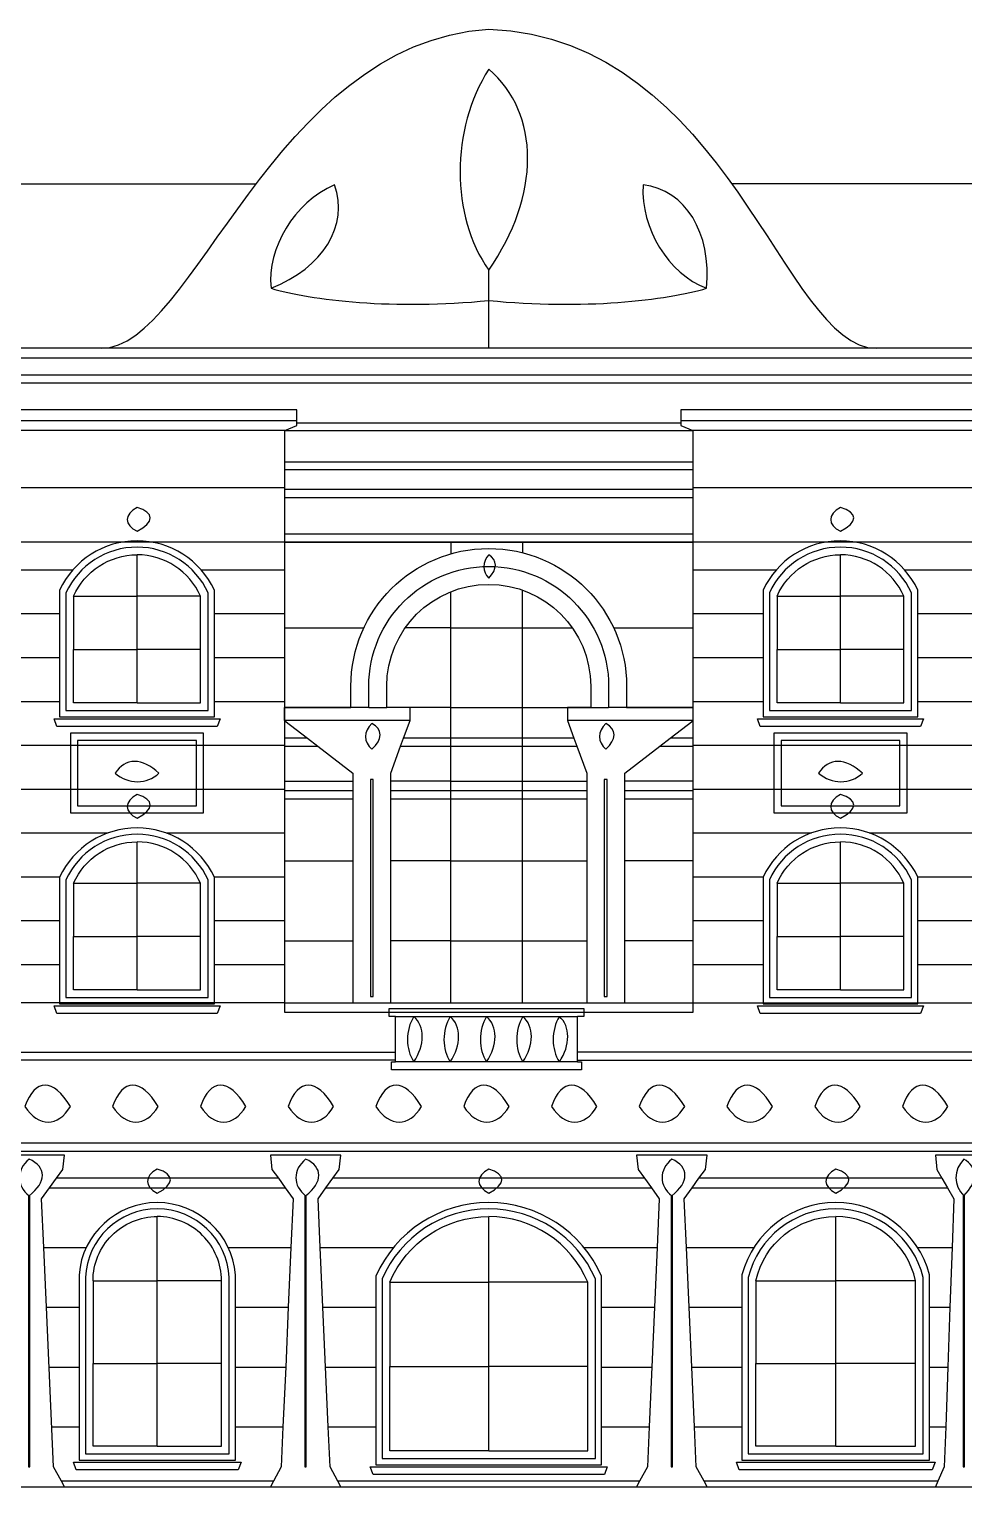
# Model space of a CAD drawing. Extents: x 86715 to 140868, y 75898 to 100447.
# Drawn here: x 112469 to 124183, y 75898 to 94181 of the extents above; entities that cross this region are included whole.
import ezdxf

# ---------------------------------------------------------------- set-up
doc = ezdxf.new("R2010")
doc.units = 0
for name, color, linetype, lineweight in [('01_SOURCE_MASSING', 7, 'Continuous', 25), ('02_NEW_GLAZING', 7, 'Continuous', 25), ('03_NEW_FRAMES', 7, 'Continuous', 25), ('04_NEW_CROWNS', 7, 'Continuous', 25), ('05_NEW_COLUMNS', 7, 'Continuous', 25), ('06_NEW_RAILINGS', 7, 'Continuous', 25), ('07_NEW_ORNAMENT', 7, 'Continuous', 25), ('08_NEW_ROOF_DETAIL', 7, 'Continuous', 25)]:
    doc.layers.add(name, color=color, linetype=linetype, lineweight=lineweight)

# ---------------------------------------------------------------- blocks, each defined once
blk = doc.blocks.new('ART_NOUVEAU_WINDOW_004')
at = {"layer": '02_NEW_GLAZING'}
for points in [[(-1240, 2117, -0.301718), (0, 2940)], [(1240, 2117, 0.301718), (0, 2940)]]:
    blk.add_lwpolyline(points, format="xyb", dxfattribs=at)
for points in [[(0, 2117), (0, 2940)], [(-1240, 2117), (-1240, 1058)], [(-1240, 2117), (0, 2117)], [(1240, 2117), (0, 2117)], [(0, 1058), (0, 2117)], [(1240, 1058), (1240, 2117)], [(0, 0), (-1240, 0), (-1240, 1058)], [(-1240, 1058), (0, 1058)], [(0, 0), (1240, 0), (1240, 1058)], [(0, 0), (0, 1058)], [(1240, 1058), (0, 1058)]]:
    blk.add_lwpolyline(points, dxfattribs=at)
at = {"layer": '03_NEW_FRAMES'}
for points in [[(-1415, -175), (1415, -175), (1415, 302), (1415, 1052), (1415, 1802), (1415, 2194, 0.296832), (0, 3115, 0.296832), (-1415, 2194), (-1415, 1802), (-1415, 1052), (-1415, 302)], [(-1336, -96), (1336, -96), (1336, 2159, 0.298878), (0, 3036, 0.298878), (-1336, 2159)]]:
    blk.add_lwpolyline(points, format="xyb", close=True, dxfattribs=at)
blk.add_lwpolyline([(-1485, -200), (1485, -200), (1450, -295), (-1450, -295)], close=True, dxfattribs=at)
at = {"layer": '07_NEW_ORNAMENT'}
blk.add_open_spline([(0, 3235), (-163, 3316), (-163, 3445), (0, 3535), (221, 3469), (221, 3346), (0, 3235)], degree=3, knots=[0, 0, 0, 0, 1, 1, 1, 2, 2, 2, 2], dxfattribs=at)
blk = doc.blocks.new('ART_NOUVEAU_WINDOW_009')
at = {"layer": '02_NEW_GLAZING'}
for points in [[(-805, 2075, -0.414214), (0, 2880)], [(805, 2075, 0.414214), (0, 2880)]]:
    blk.add_lwpolyline(points, format="xyb", dxfattribs=at)
for points in [[(0, 2075), (0, 2880)], [(-805, 2075), (-805, 1037)], [(-805, 2075), (0, 2075)], [(805, 2075), (0, 2075)], [(0, 1037), (0, 2075)], [(805, 1037), (805, 2075)], [(0, 0), (-805, 0), (-805, 1037)], [(-805, 1037), (0, 1037)], [(0, 0), (805, 0), (805, 1037)], [(0, 0), (0, 1037)], [(805, 1037), (0, 1037)]]:
    blk.add_lwpolyline(points, dxfattribs=at)
at = {"layer": '03_NEW_FRAMES'}
for points in [[(-980, -175), (980, -175), (980, 242), (980, 992), (980, 1742), (980, 2151, 0.390894), (0, 3055, 0.390894), (-980, 2151), (-980, 1742), (-980, 992), (-980, 242)], [(-901, -96), (901, -96), (901, 2116, 0.400639), (0, 2976, 0.400639), (-901, 2116)]]:
    blk.add_lwpolyline(points, format="xyb", close=True, dxfattribs=at)
blk.add_lwpolyline([(-1050, -200), (1050, -200), (1015, -295), (-1015, -295)], close=True, dxfattribs=at)
at = {"layer": '07_NEW_ORNAMENT'}
blk.add_open_spline([(0, 3175), (-163, 3256), (-163, 3385), (0, 3475), (221, 3409), (221, 3286), (0, 3175)], degree=3, knots=[0, 0, 0, 0, 1, 1, 1, 2, 2, 2, 2], dxfattribs=at)
blk = doc.blocks.new('ART_NOUVEAU_WINDOW_010')
at = {"layer": '02_NEW_GLAZING'}
for points in [[(-1000, 2074, -0.352926), (0, 2880)], [(1000, 2074, 0.352926), (0, 2880)]]:
    blk.add_lwpolyline(points, format="xyb", dxfattribs=at)
for points in [[(0, 2074), (0, 2880)], [(-1000, 2074), (-1000, 1037)], [(-1000, 2074), (0, 2074)], [(1000, 2074), (0, 2074)], [(0, 1037), (0, 2074)], [(1000, 1037), (1000, 2074)], [(0, 0), (-1000, 0), (-1000, 1037)], [(-1000, 1037), (0, 1037)], [(0, 0), (1000, 0), (1000, 1037)], [(0, 0), (0, 1037)], [(1000, 1037), (0, 1037)]]:
    blk.add_lwpolyline(points, dxfattribs=at)
at = {"layer": '03_NEW_FRAMES'}
for points in [[(-1175, -175), (1175, -175), (1175, 242), (1175, 992), (1175, 1742), (1175, 2151, 0.340253), (0, 3055, 0.340253), (-1175, 2151), (-1175, 1742), (-1175, 992), (-1175, 242)], [(-1096, -96), (1096, -96), (1096, 2116, 0.345498), (0, 2976, 0.345498), (-1096, 2116)]]:
    blk.add_lwpolyline(points, format="xyb", close=True, dxfattribs=at)
blk.add_lwpolyline([(-1245, -200), (1245, -200), (1210, -295), (-1210, -295)], close=True, dxfattribs=at)
at = {"layer": '07_NEW_ORNAMENT'}
blk.add_open_spline([(0, 3175), (-163, 3256), (-163, 3385), (0, 3475), (221, 3409), (221, 3286), (0, 3175)], degree=3, knots=[0, 0, 0, 0, 1, 1, 1, 2, 2, 2, 2], dxfattribs=at)
blk = doc.blocks.new('ART_NOUVEAU_WINDOW_024')
at = {"layer": '02_NEW_GLAZING'}
for points in [[(-795, 1337, -0.297989), (0, 1857)], [(795, 1337, 0.297989), (0, 1857)]]:
    blk.add_lwpolyline(points, format="xyb", dxfattribs=at)
for points in [[(0, 1337), (0, 1857)], [(-795, 1337), (-795, 669)], [(-795, 1337), (0, 1337)], [(795, 1337), (0, 1337)], [(0, 669), (0, 1337)], [(795, 669), (795, 1337)], [(0, 0), (-795, 0), (-795, 669)], [(-795, 669), (0, 669)], [(0, 0), (795, 0), (795, 669)], [(0, 0), (0, 669)], [(795, 669), (0, 669)]]:
    blk.add_lwpolyline(points, dxfattribs=at)
at = {"layer": '03_NEW_FRAMES'}
for points in [[(-970, -175), (970, -175), (970, -163), (970, 319), (970, 869), (970, 1414, 0.29148), (0, 2032, 0.29148), (-970, 1414), (-970, 869), (-970, 319), (-970, -163)], [(-891, -96), (891, -96), (891, 1379, 0.294102), (0, 1953, 0.294102), (-891, 1379)]]:
    blk.add_lwpolyline(points, format="xyb", close=True, dxfattribs=at)
blk.add_lwpolyline([(-1040, -200), (1040, -200), (1005, -295), (-1005, -295)], close=True, dxfattribs=at)
at = {"layer": '07_NEW_ORNAMENT'}
blk.add_open_spline([(0, 2152), (-163, 2233), (-163, 2362), (0, 2452), (221, 2386), (221, 2263), (0, 2152)], degree=3, knots=[0, 0, 0, 0, 1, 1, 1, 2, 2, 2, 2], dxfattribs=at)
blk = doc.blocks.new('ART_NOUVEAU_WINDOW_025')
at = {"layer": '02_NEW_GLAZING'}
for points in [[(-795, 1337, -0.297989), (0, 1857)], [(795, 1337, 0.297989), (0, 1857)]]:
    blk.add_lwpolyline(points, format="xyb", dxfattribs=at)
for points in [[(0, 1337), (0, 1857)], [(-795, 1337), (-795, 669)], [(-795, 1337), (0, 1337)], [(795, 1337), (0, 1337)], [(0, 669), (0, 1337)], [(795, 669), (795, 1337)], [(0, 0), (-795, 0), (-795, 669)], [(-795, 669), (0, 669)], [(0, 0), (795, 0), (795, 669)], [(0, 0), (0, 669)], [(795, 669), (0, 669)]]:
    blk.add_lwpolyline(points, dxfattribs=at)
at = {"layer": '03_NEW_FRAMES'}
for points in [[(-970, -175), (970, -175), (970, -163), (970, 319), (970, 869), (970, 1414, 0.29148), (0, 2032, 0.29148), (-970, 1414), (-970, 869), (-970, 319), (-970, -163)], [(-891, -96), (891, -96), (891, 1379, 0.294102), (0, 1953, 0.294102), (-891, 1379)]]:
    blk.add_lwpolyline(points, format="xyb", close=True, dxfattribs=at)
blk.add_lwpolyline([(-1040, -200), (1040, -200), (1005, -295), (-1005, -295)], close=True, dxfattribs=at)
at = {"layer": '07_NEW_ORNAMENT'}
blk.add_open_spline([(0, 2152), (-163, 2233), (-163, 2362), (0, 2452), (221, 2386), (221, 2263), (0, 2152)], degree=3, knots=[0, 0, 0, 0, 1, 1, 1, 2, 2, 2, 2], dxfattribs=at)
blk = doc.blocks.new('ART_NOUVEAU_WINDOW_034')
at = {"layer": '02_NEW_GLAZING'}
for points in [[(-795, 1337, -0.297989), (0, 1857)], [(795, 1337, 0.297989), (0, 1857)]]:
    blk.add_lwpolyline(points, format="xyb", dxfattribs=at)
for points in [[(0, 1337), (0, 1857)], [(-795, 1337), (-795, 669)], [(-795, 1337), (0, 1337)], [(795, 1337), (0, 1337)], [(0, 669), (0, 1337)], [(795, 669), (795, 1337)], [(0, 0), (-795, 0), (-795, 669)], [(-795, 669), (0, 669)], [(0, 0), (795, 0), (795, 669)], [(0, 0), (0, 669)], [(795, 669), (0, 669)]]:
    blk.add_lwpolyline(points, dxfattribs=at)
at = {"layer": '03_NEW_FRAMES'}
for points in [[(-970, -175), (970, -175), (970, 19), (970, 569), (970, 1119), (970, 1414, 0.29148), (0, 2032, 0.29148), (-970, 1414), (-970, 1119), (-970, 569), (-970, 19)], [(-891, -96), (891, -96), (891, 1379, 0.294102), (0, 1953, 0.294102), (-891, 1379)]]:
    blk.add_lwpolyline(points, format="xyb", close=True, dxfattribs=at)
blk.add_lwpolyline([(-1040, -200), (1040, -200), (1005, -295), (-1005, -295)], close=True, dxfattribs=at)
at = {"layer": '07_NEW_ORNAMENT'}
blk.add_open_spline([(0, 2152), (-163, 2233), (-163, 2362), (0, 2452), (221, 2386), (221, 2263), (0, 2152)], degree=3, knots=[0, 0, 0, 0, 1, 1, 1, 2, 2, 2, 2], dxfattribs=at)
blk = doc.blocks.new('ART_NOUVEAU_WINDOW_035')
at = {"layer": '02_NEW_GLAZING'}
for points in [[(-795, 1337, -0.297989), (0, 1857)], [(795, 1337, 0.297989), (0, 1857)]]:
    blk.add_lwpolyline(points, format="xyb", dxfattribs=at)
for points in [[(0, 1337), (0, 1857)], [(-795, 1337), (-795, 669)], [(-795, 1337), (0, 1337)], [(795, 1337), (0, 1337)], [(0, 669), (0, 1337)], [(795, 669), (795, 1337)], [(0, 0), (-795, 0), (-795, 669)], [(-795, 669), (0, 669)], [(0, 0), (795, 0), (795, 669)], [(0, 0), (0, 669)], [(795, 669), (0, 669)]]:
    blk.add_lwpolyline(points, dxfattribs=at)
at = {"layer": '03_NEW_FRAMES'}
for points in [[(-970, -175), (970, -175), (970, 19), (970, 569), (970, 1119), (970, 1414, 0.29148), (0, 2032, 0.29148), (-970, 1414), (-970, 1119), (-970, 569), (-970, 19)], [(-891, -96), (891, -96), (891, 1379, 0.294102), (0, 1953, 0.294102), (-891, 1379)]]:
    blk.add_lwpolyline(points, format="xyb", close=True, dxfattribs=at)
blk.add_lwpolyline([(-1040, -200), (1040, -200), (1005, -295), (-1005, -295)], close=True, dxfattribs=at)
at = {"layer": '07_NEW_ORNAMENT'}
blk.add_open_spline([(0, 2152), (-163, 2233), (-163, 2362), (0, 2452), (221, 2386), (221, 2263), (0, 2152)], degree=3, knots=[0, 0, 0, 0, 1, 1, 1, 2, 2, 2, 2], dxfattribs=at)
blk = doc.blocks.new('ART_NOUVEAU_COLUMN_003')
at = {"layer": '05_NEW_COLUMNS'}
for points in [[(-442, 0), (442, 0), (404, 70), (306, 250), (217, 2252), (184, 3002), (156, 3612), (255, 3750), (341, 3870), (422, 3982), (442, 4162), (-442, 4162), (-422, 3982), (-341, 3870), (-255, 3750), (-156, 3612), (-184, 3002), (-217, 2252), (-250, 1502), (-284, 752), (-306, 250), (-404, 70)], [(-8, 250), (8, 250), (8, 3652), (-8, 3652)]]:
    blk.add_lwpolyline(points, close=True, dxfattribs=at)
blk.add_open_spline([(0, 3652), (-163, 3776), (-163, 3974), (0, 4112), (221, 4011), (221, 3822), (0, 3652)], degree=3, knots=[0, 0, 0, 0, 1, 1, 1, 2, 2, 2, 2], dxfattribs=at)
blk = doc.blocks.new('ART_NOUVEAU_COLUMN_004')
at = {"layer": '05_NEW_COLUMNS'}
for points in [[(-442, 0), (442, 0), (404, 70), (306, 250), (284, 752), (217, 2252), (184, 3002), (156, 3612), (255, 3750), (341, 3870), (422, 3982), (442, 4162), (-442, 4162), (-422, 3982), (-341, 3870), (-255, 3750), (-156, 3612), (-184, 3002), (-217, 2252), (-250, 1502), (-284, 752), (-306, 250), (-404, 70)], [(-8, 250), (8, 250), (8, 3652), (-8, 3652)]]:
    blk.add_lwpolyline(points, close=True, dxfattribs=at)
blk.add_open_spline([(0, 3652), (-163, 3776), (-163, 3974), (0, 4112), (221, 4011), (221, 3822), (0, 3652)], degree=3, knots=[0, 0, 0, 0, 1, 1, 1, 2, 2, 2, 2], dxfattribs=at)
blk = doc.blocks.new('ART_NOUVEAU_COLUMN_005')
at = {"layer": '05_NEW_COLUMNS'}
for points in [[(-442, 0), (442, 0), (404, 70), (306, 250), (284, 752), (250, 1502), (217, 2252), (184, 3002), (156, 3612), (255, 3750), (341, 3870), (422, 3982), (442, 4162), (-442, 4162), (-422, 3982), (-341, 3870), (-255, 3750), (-156, 3612), (-184, 3002), (-217, 2252), (-284, 752), (-306, 250), (-404, 70)], [(-8, 250), (8, 250), (8, 3652), (-8, 3652)]]:
    blk.add_lwpolyline(points, close=True, dxfattribs=at)
blk.add_open_spline([(0, 3652), (-163, 3776), (-163, 3974), (0, 4112), (221, 4011), (221, 3822), (0, 3652)], degree=3, knots=[0, 0, 0, 0, 1, 1, 1, 2, 2, 2, 2], dxfattribs=at)
blk = doc.blocks.new('ART_NOUVEAU_COLUMN_006')
at = {"layer": '05_NEW_COLUMNS'}
blk.add_lwpolyline([(205, 3750), (274, 3870), (338, 3982), (354, 4162), (-354, 4162), (-338, 3982), (-274, 3870), (-205, 3750), (-125, 3612), (-147, 3002), (-174, 2252), (-201, 1502), (-227, 752), (-245, 250), (-324, 70), (-354, 0), (354, 0), (324, 70), (245, 250), (227, 752), (174, 2252), (147, 3002), (125, 3612), (205, 3750)], dxfattribs=at)
blk.add_lwpolyline([(-8, 250), (8, 250), (8, 3652), (-8, 3652)], close=True, dxfattribs=at)
blk.add_open_spline([(0, 3652), (-131, 3776), (-131, 3974), (0, 4112), (177, 4011), (177, 3822), (0, 3652)], degree=3, knots=[0, 0, 0, 0, 1, 1, 1, 2, 2, 2, 2], dxfattribs=at)
blk = doc.blocks.new('ART_NOUVEAU_CROWN_CENTRE')
at = {"layer": '04_NEW_CROWNS'}
blk.add_open_spline([(0, 0), (1619, 0), (3238, 0), (4857, 0), (3691, 0), (3011, 3883), (0, 4003), (-2720, 3823), (-3691, 0), (-4857, 0), (-3238, 0), (-1619, 0), (0, 0)], degree=3, knots=[0, 0, 0, 0, 1, 1, 1, 2, 2, 2, 3, 3, 3, 4, 4, 4, 4], dxfattribs=at)
at = {"layer": '07_NEW_ORNAMENT'}
blk.add_lwpolyline([(0, 0), (0, 981)], dxfattribs=at)
for points in [[(0, 981), (-480, 1661), (-480, 2746), (0, 3502), (650, 2947), (650, 1914), (0, 981)], [(-2729, 753), (-2780, 1266), (-2438, 1823), (-1934, 2049), (-1749, 1543), (-2075, 1011), (-2729, 753)], [(2729, 753), (2248, 940), (1906, 1497), (1934, 2049), (2469, 1985), (2795, 1453), (2729, 753)], [(-2729, 753), (-2243, 603), (-1166, 480), (0, 600), (1166, 480), (2243, 603), (2729, 753)]]:
    blk.add_open_spline(points, degree=3, knots=[0, 0, 0, 0, 1, 1, 1, 2, 2, 2, 2], dxfattribs=at)
blk = doc.blocks.new('ART_NOUVEAU_MAIN_ROOF_ENVELOPE')
at = {"layer": '08_NEW_ROOF_DETAIL'}
for points in [[(-9817.848133, -0.001431), (-13751.334565, -0.001431), (-13751.331918, 0), (-9935.760885, 2062.721709), (-2915.621319, 2062.721709)], [(13635.387359, 61.23741), (9933.091754, 2062.721709), (3043.748752, 2062.721709)], [(9682.151867, -0.001431), (-9649.775715, -0.001431)], [(13582.151867, -0.001431), (9850.224285, -0.001431)]]:
    blk.add_lwpolyline(points, dxfattribs=at)
blk = doc.blocks.new('ART_NOUVEAU_ORGANIC_FRIEZE')
at = {"layer": '07_NEW_ORNAMENT'}
for points in [[(112985, 120), (112831.1, -144), (112586, -144), (112415, 120), (112540.4, 477.5), (112774.1, 477.5), (112985, 120)], [(114085, 120), (113931.1, -144), (113686, -144), (113515, 120), (113640.4, 477.5), (113874.1, 477.5), (114085, 120)], [(115185, 120), (115031.1, -144), (114786, -144), (114615, 120), (114740.4, 477.5), (114974.1, 477.5), (115185, 120)], [(116285, 120), (116131.1, -144), (115886, -144), (115715, 120), (115840.4, 477.5), (116074.1, 477.5), (116285, 120)], [(117385, 120), (117231.1, -144), (116986, -144), (116815, 120), (116940.4, 477.5), (117174.1, 477.5), (117385, 120)], [(118485, 120), (118331.1, -144), (118086, -144), (117915, 120), (118040.4, 477.5), (118274.1, 477.5), (118485, 120)], [(119585, 120), (119431.1, -144), (119186, -144), (119015, 120), (119140.4, 477.5), (119374.1, 477.5), (119585, 120)], [(120685, 120), (120531.1, -144), (120286, -144), (120115, 120), (120240.4, 477.5), (120474.1, 477.5), (120685, 120)], [(121785, 120), (121631.1, -144), (121386, -144), (121215, 120), (121340.4, 477.5), (121574.1, 477.5), (121785, 120)], [(122885, 120), (122731.1, -144), (122486, -144), (122315, 120), (122440.4, 477.5), (122674.1, 477.5), (122885, 120)], [(123985, 120), (123831.1, -144), (123586, -144), (123415, 120), (123540.4, 477.5), (123774.1, 477.5), (123985, 120)]]:
    blk.add_open_spline(points, degree=3, knots=[0, 0, 0, 0, 1, 1, 1, 2, 2, 2, 2], dxfattribs=at)
blk = doc.blocks.new('ART_NOUVEAU_PROJECTING_WINDOW_PIER_1')
at = {"layer": '01_SOURCE_MASSING'}
for points in [[(1797, 6462), (1797, 6690), (1797, 6780), (1797, 7180), (-1797, 7180), (-1797, 6780), (-1797, 6690), (-1797, 6462)], [(1797, 6462), (-1797, 6462)], [(-1797, 6462), (-1797, 6440), (-1797, 6340), (-1797, 5880), (-1797, 5780), (-1797, 5780)], [(1797, 5780), (1797, 5780), (1797, 5880), (1797, 6340), (1797, 6440), (1797, 6462)], [(1797, 0), (915, 0), (-1025, 0), (-1797, 0), (-1797, 482), (-1797, 1032), (-1797, 1582), (-1797, 2132), (-1797, 2560), (-1797, 2660), (-1797, 2682), (-1797, 3220), (-1797, 3232), (-1797, 3320), (-1797, 3782), (-1797, 4332), (-1797, 4882), (-1797, 5432), (-1797, 5780)], [(1797, 5780), (-1797, 5780)], [(1797, 3538), (1797, 3543), (1797, 3703), (1797, 3704), (1797, 3782), (1797, 4332), (1797, 4704), (1797, 4882), (1797, 5432), (1797, 5780)]]:
    blk.add_lwpolyline(points, dxfattribs=at)
blk = doc.blocks.new('ART_NOUVEAU_PIER_MASONRY_JOINTS_1')
at = {"layer": '01_SOURCE_MASSING'}
for points in [[(-1797, 5432), (-858, 5432)], [(749, 5432), (1797, 5432)], [(-1797, 4882), (-1025, 4882)], [(915, 4882), (1797, 4882)], [(-1797, 4332), (-1025, 4332)], [(915, 4332), (1797, 4332)], [(-1797, 3782), (-1025, 3782)], [(915, 3782), (1797, 3782)], [(-1797, 3232), (-890, 3232), (-800, 3232), (690, 3232), (780, 3232), (1797, 3232)], [(-1797, 2682), (-890, 2682), (-800, 2682), (690, 2682), (780, 2682), (1797, 2682)], [(-1797, 2132), (-417, 2132)], [(308, 2132), (1797, 2132)], [(-1797, 1582), (-1023, 1582)], [(913, 1582), (1797, 1582)], [(-1797, 1032), (-1025, 1032)], [(915, 1032), (1797, 1032)], [(-1797, 482), (-1025, 482)], [(915, 482), (1797, 482)]]:
    blk.add_lwpolyline(points, dxfattribs=at)
blk = doc.blocks.new('ART_NOUVEAU_PIER_SPANDREL_PANEL_1')
at = {"layer": '03_NEW_FRAMES'}
for points in [[(-835, -500), (835, -500), (835, -200), (835, 350), (835, 500), (-835, 500), (-835, 350), (-835, -200)], [(-745, -410), (745, -410), (745, -200), (745, 350), (745, 410), (-745, 410), (-745, 350), (-745, -200)]]:
    blk.add_lwpolyline(points, close=True, dxfattribs=at)
at = {"layer": '04_NEW_CROWNS'}
for points in [[(2002, 4418), (2002, 4558), (-1912, 4558), (-1912, 4418)], [(2002, 4418), (-1912, 4418)], [(-1912, 4418), (-1912, 4388), (-1912, 4358), (-1742, 4298), (-1742, 4298)], [(1852, 4298), (1852, 4298), (2002, 4358), (2002, 4388), (2002, 4418)]]:
    blk.add_lwpolyline(points, dxfattribs=at)
at = {"layer": '07_NEW_ORNAMENT'}
blk.add_open_spline([(275, 0), (126, -144), (-110, -144), (-275, 0), (-154, 195), (72, 195), (275, 0)], degree=3, knots=[0, 0, 0, 0, 1, 1, 1, 2, 2, 2, 2], dxfattribs=at)
blk = doc.blocks.new('ART_NOUVEAU_PROJECTING_WINDOW_PIER_2')
at = {"layer": '01_SOURCE_MASSING'}
for points in [[(1797, 6462), (1797, 6690), (1797, 6780), (1797, 7180), (-1797, 7180), (-1797, 6780), (-1797, 6690), (-1797, 6462)], [(1797, 6462), (-1797, 6462)], [(-1797, 6462), (-1797, 6440), (-1797, 6340), (-1797, 5880), (-1797, 5780), (-1797, 5780)], [(1797, 5780), (1797, 5780), (1797, 5880), (1797, 6340), (1797, 6440), (1797, 6462)], [(-1797, 0), (-915, 0), (1025, 0), (1797, 0), (1797, 482), (1797, 1032), (1797, 1582), (1797, 2132), (1797, 2560), (1797, 2660), (1797, 2682), (1797, 3220), (1797, 3232), (1797, 3320), (1797, 3782), (1797, 4332), (1797, 4882), (1797, 5432), (1797, 5780)], [(1797, 5780), (-1797, 5780)], [(-1797, 5780), (-1797, 5432), (-1797, 4882), (-1797, 4704), (-1797, 4332), (-1797, 3782), (-1797, 3704), (-1797, 3703), (-1797, 3543), (-1797, 3538)]]:
    blk.add_lwpolyline(points, dxfattribs=at)
blk = doc.blocks.new('ART_NOUVEAU_PIER_MASONRY_JOINTS_2')
at = {"layer": '01_SOURCE_MASSING'}
for points in [[(-1797, 5432), (-749, 5432)], [(858, 5432), (1797, 5432)], [(-1797, 4882), (-915, 4882)], [(1025, 4882), (1797, 4882)], [(-1797, 4332), (-915, 4332)], [(1025, 4332), (1797, 4332)], [(-1797, 3782), (-915, 3782)], [(1025, 3782), (1797, 3782)], [(-1797, 3232), (-780, 3232), (-690, 3232), (800, 3232), (890, 3232), (1797, 3232)], [(-1797, 2682), (-780, 2682), (-690, 2682), (800, 2682), (890, 2682), (1797, 2682)], [(-1797, 2132), (-308, 2132)], [(417, 2132), (1797, 2132)], [(-1797, 1582), (-913, 1582)], [(1023, 1582), (1797, 1582)], [(-1797, 1032), (-915, 1032)], [(1025, 1032), (1797, 1032)], [(-1797, 482), (-915, 482)], [(1025, 482), (1797, 482)]]:
    blk.add_lwpolyline(points, dxfattribs=at)
blk = doc.blocks.new('ART_NOUVEAU_PIER_SPANDREL_PANEL_2')
at = {"layer": '03_NEW_FRAMES'}
for points in [[(-835, -500), (835, -500), (835, -200), (835, 350), (835, 500), (-835, 500), (-835, 350), (-835, -200)], [(-745, -410), (745, -410), (745, -200), (745, 350), (745, 410), (-745, 410), (-745, 350), (-745, -200)]]:
    blk.add_lwpolyline(points, close=True, dxfattribs=at)
at = {"layer": '04_NEW_CROWNS'}
for points in [[(1912, 4418), (1912, 4558), (-2002, 4558), (-2002, 4418)], [(1912, 4418), (-2002, 4418)], [(-2002, 4418), (-2002, 4388), (-2002, 4358), (-1852, 4298), (-1852, 4298)], [(1742, 4298), (1742, 4298), (1912, 4358), (1912, 4388), (1912, 4418)]]:
    blk.add_lwpolyline(points, dxfattribs=at)
at = {"layer": '07_NEW_ORNAMENT'}
blk.add_open_spline([(275, 0), (126, -144), (-110, -144), (-275, 0), (-154, 195), (72, 195), (275, 0)], degree=3, knots=[0, 0, 0, 0, 1, 1, 1, 2, 2, 2, 2], dxfattribs=at)
blk = doc.blocks.new('ART_NOUVEAU_RECESSED_LOGGIA_REAR_GLAZING')
at = {"layer": '02_NEW_GLAZING'}
for points in [[(-475, 5780), (-2556, 5780)], [(425, 5780), (-475, 5780)], [(-475, 5780), (-475, 5632)], [(2556, 5780), (425, 5780)], [(425, 5780), (425, 5646)], [(-475, 4704), (-475, 5157)], [(425, 4704), (425, 5176)], [(-2556, 4704), (-1565, 4704)], [(-475, 4704), (-1047, 4704)], [(-475, 3704), (-475, 4704)], [(-475, 4704), (425, 4704)], [(425, 3704), (425, 4704)], [(425, 4704), (1047, 4704)], [(1565, 4704), (2556, 4704)], [(-2556, 3704), (-1728, 3704)], [(-475, 3704), (-1278, 3704)], [(-475, 2780), (-475, 3220), (-475, 3320), (-475, 3704)], [(-475, 3704), (425, 3704)], [(425, 2780), (425, 3220), (425, 3320), (425, 3704)], [(425, 3704), (1278, 3704)], [(1728, 3704), (2556, 3704)], [(-2556, 2780), (-2556, 3220), (-2556, 3232), (-2556, 3320), (-2556, 3538)], [(2556, 3538), (2556, 3320), (2556, 3232), (2556, 3220), (2556, 2780)], [(-2556, 1780), (-2556, 2132), (-2556, 2560), (-2556, 2660), (-2556, 2682), (-2556, 2780)], [(-2556, 2780), (-1704, 2780)], [(-475, 2780), (-1228, 2780)], [(-475, 1780), (-475, 2560), (-475, 2660), (-475, 2780)], [(-475, 2780), (425, 2780)], [(425, 1780), (425, 2560), (425, 2660), (425, 2780)], [(425, 2780), (1228, 2780)], [(2556, 2780), (1704, 2780)], [(2556, 2780), (2556, 2682), (2556, 2660), (2556, 2560), (2556, 2132), (2556, 1780)], [(-2556, 780), (-2556, 1032), (-2556, 1582), (-2556, 1780)], [(-2556, 1780), (-1704, 1780)], [(-475, 1780), (-1228, 1780)], [(-475, 780), (-475, 1780)], [(-475, 1780), (425, 1780)], [(425, 780), (425, 1780)], [(425, 1780), (1228, 1780)], [(2556, 1780), (1704, 1780)], [(2556, 1780), (2556, 1582), (2556, 1032), (2556, 780)], [(-2556, 0), (-2556, 482), (-2556, 780)], [(-2556, 780), (-1704, 780)], [(-475, 780), (-1228, 780)], [(-475, 0), (-475, 780)], [(-475, 780), (425, 780)], [(425, 0), (425, 780)], [(425, 780), (1228, 780)], [(2556, 780), (1704, 780)], [(2556, 780), (2556, 482), (2556, 0)]]:
    blk.add_lwpolyline(points, dxfattribs=at)
blk = doc.blocks.new('ART_NOUVEAU_STRUCTURAL_COLUMN_CENTRAL_LEFT')
at = {"layer": '05_NEW_COLUMNS'}
for points in [[(-262, 3703), (-1090, 3703), (-1096, 3703), (-1096, 3543)], [(480, 3543), (480, 3703), (188, 3703)], [(480, 3543), (-1090, 3543), (-1096, 3543)], [(-1096, 3543), (-1090, 3538), (-807, 3320), (-677, 3220), (-238, 2881), (-238, 2780), (-238, 2660), (-238, 2560), (-238, 1780), (-238, 780), (-238, 0)], [(238, 0), (238, 780), (238, 1780), (238, 2560), (238, 2660), (238, 2780), (238, 2881), (362, 3220), (398, 3320), (480, 3543)]]:
    blk.add_lwpolyline(points, dxfattribs=at)
blk.add_lwpolyline([(-18, 80), (18, 80), (18, 2801), (-18, 2801)], close=True, dxfattribs=at)
blk.add_open_spline([(0, 3183), (-103, 3269), (-103, 3407), (0, 3503), (139, 3433), (139, 3301), (0, 3183)], degree=3, knots=[0, 0, 0, 0, 1, 1, 1, 2, 2, 2, 2], dxfattribs=at)
blk = doc.blocks.new('ART_NOUVEAU_STRUCTURAL_COLUMN_CENTRAL_RIGHT')
at = {"layer": '05_NEW_COLUMNS'}
for points in [[(-188, 3703), (-480, 3703), (-480, 3543)], [(1096, 3543), (1096, 3703), (1090, 3703), (262, 3703)], [(1096, 3543), (1090, 3543), (-480, 3543)], [(-480, 3543), (-398, 3320), (-362, 3220), (-238, 2881), (-238, 2780), (-238, 2660), (-238, 2560), (-238, 1780), (-238, 780), (-238, 0)], [(238, 0), (238, 780), (238, 1780), (238, 2560), (238, 2660), (238, 2780), (238, 2881), (677, 3220), (807, 3320), (1090, 3538), (1096, 3543)]]:
    blk.add_lwpolyline(points, dxfattribs=at)
blk.add_lwpolyline([(-18, 80), (18, 80), (18, 2801), (-18, 2801)], close=True, dxfattribs=at)
blk.add_open_spline([(0, 3183), (-103, 3269), (-103, 3407), (0, 3503), (139, 3433), (139, 3301), (0, 3183)], degree=3, knots=[0, 0, 0, 0, 1, 1, 1, 2, 2, 2, 2], dxfattribs=at)
blk = doc.blocks.new('ART_NOUVEAU_STRUCTURAL_ARCH_CENTRAL_LOGGIA')
at = {"layer": '03_NEW_FRAMES'}
for points in [[(-1503, -268), (-1728, -268), (-1728, -267), (-1728, 0, -1), (1728, 0), (1728, -267), (1728, -268), (1503, -268)], [(-1503, -268), (-1503, 0, -1), (1503, 0), (1503, -268)], [(-1503, -268), (-1278, -268), (-1278, -267), (-1278, 0, -1), (1278, 0), (1278, -267), (1278, -268), (1503, -268)]]:
    blk.add_lwpolyline(points, format="xyb", dxfattribs=at)
at = {"layer": '07_NEW_ORNAMENT'}
blk.add_open_spline([(0, 1357), (-82, 1436), (-82, 1562), (0, 1650), (111, 1585), (111, 1465), (0, 1357)], degree=3, knots=[0, 0, 0, 0, 1, 1, 1, 2, 2, 2, 2], dxfattribs=at)
blk = doc.blocks.new('ART_NOUVEAU_RAILING_RECESSED_CENTRE')
at = {"layer": '06_NEW_RAILINGS'}
for points in [[(-1140, 550), (-1220, 550), (-1220, 600), (-1220, 650), (1220, 650), (1220, 600), (1220, 550), (1140, 550)], [(-1140, -20), (-1140, 0), (-1140, 100), (-1140, 550)], [(-1140, 550), (1140, 550)], [(1140, -20), (1140, 0), (1140, 100), (1140, 550)], [(1140, -20), (1190, -20), (1190, -120), (-1190, -120), (-1190, -20), (-1140, -20)], [(1140, -20), (-1140, -20)]]:
    blk.add_lwpolyline(points, dxfattribs=at)
for points in [[(-912, -20), (-1017, 134), (-1017, 379), (-912, 550), (-771, 425), (-771, 191), (-912, -20)], [(-456, -20), (-560, 134), (-560, 379), (-456, 550), (-315, 425), (-315, 191), (-456, -20)], [(0, -20), (-104, 134), (-104, 379), (0, 550), (141, 425), (141, 191), (0, -20)], [(456, -20), (352, 134), (352, 379), (456, 550), (597, 425), (597, 191), (456, -20)], [(912, -20), (808, 134), (808, 379), (912, 550), (1053, 425), (1053, 191), (912, -20)]]:
    blk.add_open_spline(points, degree=3, knots=[0, 0, 0, 0, 1, 1, 1, 2, 2, 2, 2], dxfattribs=at)
blk = doc.blocks.new('ART_NOUVEAU_LOGGIA_FRONT_FLOOR')
at = {"layer": '01_SOURCE_MASSING'}
blk.add_lwpolyline([(-2556, 0), (-1704, 0), (-1228, 0), (-475, 0), (425, 0), (1228, 0), (1704, 0), (2556, 0), (2556, -120), (1193, -120), (-1247, -120), (-2556, -120)], close=True, dxfattribs=at)

msp = doc.modelspace()

# ---------------------------------------------------------------- linework, layer by layer
at = {"layer": '01_SOURCE_MASSING'}
for points in [[(113371, 90178), (108580, 90178)], [(127912, 90178), (123086, 90178)], [(108585, 90058), (127894, 90058)], [(127683, 89843), (108774, 89843)], [(108866, 89743), (127592, 89743)], [(120635, 89238), (115822, 89238)], [(115672, 89148), (120785, 89148)], [(120785, 88748), (115672, 88748)], [(115672, 88658), (120785, 88658)], [(120785, 88408), (115672, 88408)], [(115672, 88308), (120785, 88308)], [(120785, 87848), (115672, 87848)], [(115672, 87748), (120785, 87748)], [(115956, 85288), (115672, 85288)], [(119296, 85288), (118653, 85288), (117753, 85288), (117161, 85288)], [(120785, 85288), (120502, 85288)], [(115672, 85188), (116085, 85188)], [(117124, 85188), (117753, 85188), (118653, 85188), (119333, 85188)], [(120372, 85188), (120785, 85188)], [(116524, 84628), (115672, 84628)], [(115672, 84528), (116524, 84528)], [(119457, 84628), (118653, 84628), (117753, 84628), (117001, 84628)], [(117001, 84528), (117753, 84528), (118653, 84528), (119457, 84528)], [(120785, 84628), (119933, 84628)], [(119933, 84528), (120785, 84528)], [(117061, 81248), (100319, 81248), (100029, 81248), (100029, 81348), (100319, 81348), (117061, 81348)], [(119342, 81248), (140319, 81248), (140618, 81248), (140618, 81348), (140319, 81348), (119342, 81348)], [(115593, 79768), (112811, 79768)], [(120182, 79768), (116276, 79768)], [(123910, 79768), (120865, 79768)], [(112724, 79648), (115679, 79648)], [(116190, 79648), (120268, 79648)], [(120779, 79648), (123979, 79648)], [(112653, 78900), (113185, 78900)], [(114963, 78900), (115751, 78900)], [(116118, 78900), (117035, 78900)], [(119423, 78900), (120340, 78900)], [(120707, 78900), (121552, 78900)], [(123604, 78900), (124036, 78900)], [(112686, 78150), (113094, 78150)], [(115055, 78150), (115717, 78150)], [(116151, 78150), (116814, 78150)], [(119644, 78150), (120306, 78150)], [(120740, 78150), (121403, 78150)], [(123753, 78150), (124010, 78150)], [(112719, 77400), (113094, 77400)], [(115055, 77400), (115684, 77400)], [(116184, 77400), (116814, 77400)], [(119644, 77400), (120273, 77400)], [(120774, 77400), (121403, 77400)], [(123753, 77400), (123983, 77400)], [(112753, 76650), (113094, 76650)], [(115055, 76650), (115650, 76650)], [(116218, 76650), (116814, 76650)], [(119644, 76650), (120240, 76650)], [(120807, 76650), (121403, 76650)], [(123753, 76650), (123956, 76650)], [(97784, 75898), (100319, 75898), (140319, 75898), (140868, 75898)], [(115530, 75968), (112873, 75968)], [(112911, 75898), (115492, 75898)], [(120119, 75968), (116338, 75968)], [(116376, 75898), (120081, 75898)], [(123860, 75968), (120927, 75968)], [(120965, 75898), (123829, 75898)]]:
    msp.add_lwpolyline(points, dxfattribs=at)
msp.add_lwpolyline([(100029, 80108), (100319, 80108), (140319, 80108), (140618, 80108), (140618, 80208), (140319, 80208), (100319, 80208), (100029, 80208)], close=True, dxfattribs=at)

# ---------------------------------------------------------------- block references
for name, p in [('ART_NOUVEAU_CROWN_CENTRE', (118229, 90178)), ('ART_NOUVEAU_MAIN_ROOF_ENVELOPE', (118230, 90178)), ('ART_NOUVEAU_PIER_SPANDREL_PANEL_1', (113821, 84850)), ('ART_NOUVEAU_PIER_SPANDREL_PANEL_2', (122637, 84850)), ('ART_NOUVEAU_PROJECTING_WINDOW_PIER_1', (113876, 81968)), ('ART_NOUVEAU_PROJECTING_WINDOW_PIER_2', (122582, 81968)), ('ART_NOUVEAU_WINDOW_034', (113821, 85731)), ('ART_NOUVEAU_WINDOW_035', (122637, 85731)), ('ART_NOUVEAU_RECESSED_LOGGIA_REAR_GLAZING', (118229, 81968)), ('ART_NOUVEAU_STRUCTURAL_ARCH_CENTRAL_LOGGIA', (118229, 85939)), ('ART_NOUVEAU_PIER_MASONRY_JOINTS_1', (113876, 81968)), ('ART_NOUVEAU_PIER_MASONRY_JOINTS_2', (122582, 81968)), ('ART_NOUVEAU_STRUCTURAL_COLUMN_CENTRAL_LEFT', (116763, 81968)), ('ART_NOUVEAU_STRUCTURAL_COLUMN_CENTRAL_RIGHT', (119695, 81968)), ('ART_NOUVEAU_WINDOW_024', (113821, 82131)), ('ART_NOUVEAU_WINDOW_025', (122637, 82131)), ('ART_NOUVEAU_LOGGIA_FRONT_FLOOR', (118229, 81968)), ('ART_NOUVEAU_RAILING_RECESSED_CENTRE', (118202, 81248)), ('ART_NOUVEAU_ORGANIC_FRIEZE', (0, 80550)), ('ART_NOUVEAU_COLUMN_003', (112469, 75898)), ('ART_NOUVEAU_COLUMN_004', (115934, 75898)), ('ART_NOUVEAU_COLUMN_005', (120523, 75898)), ('ART_NOUVEAU_COLUMN_006', (124183, 75898)), ('ART_NOUVEAU_WINDOW_009', (114074, 76408)), ('ART_NOUVEAU_WINDOW_004', (118229, 76348)), ('ART_NOUVEAU_WINDOW_010', (122578, 76408))]:
    msp.add_blockref(name, p)

doc.saveas('drawing.dxf')
